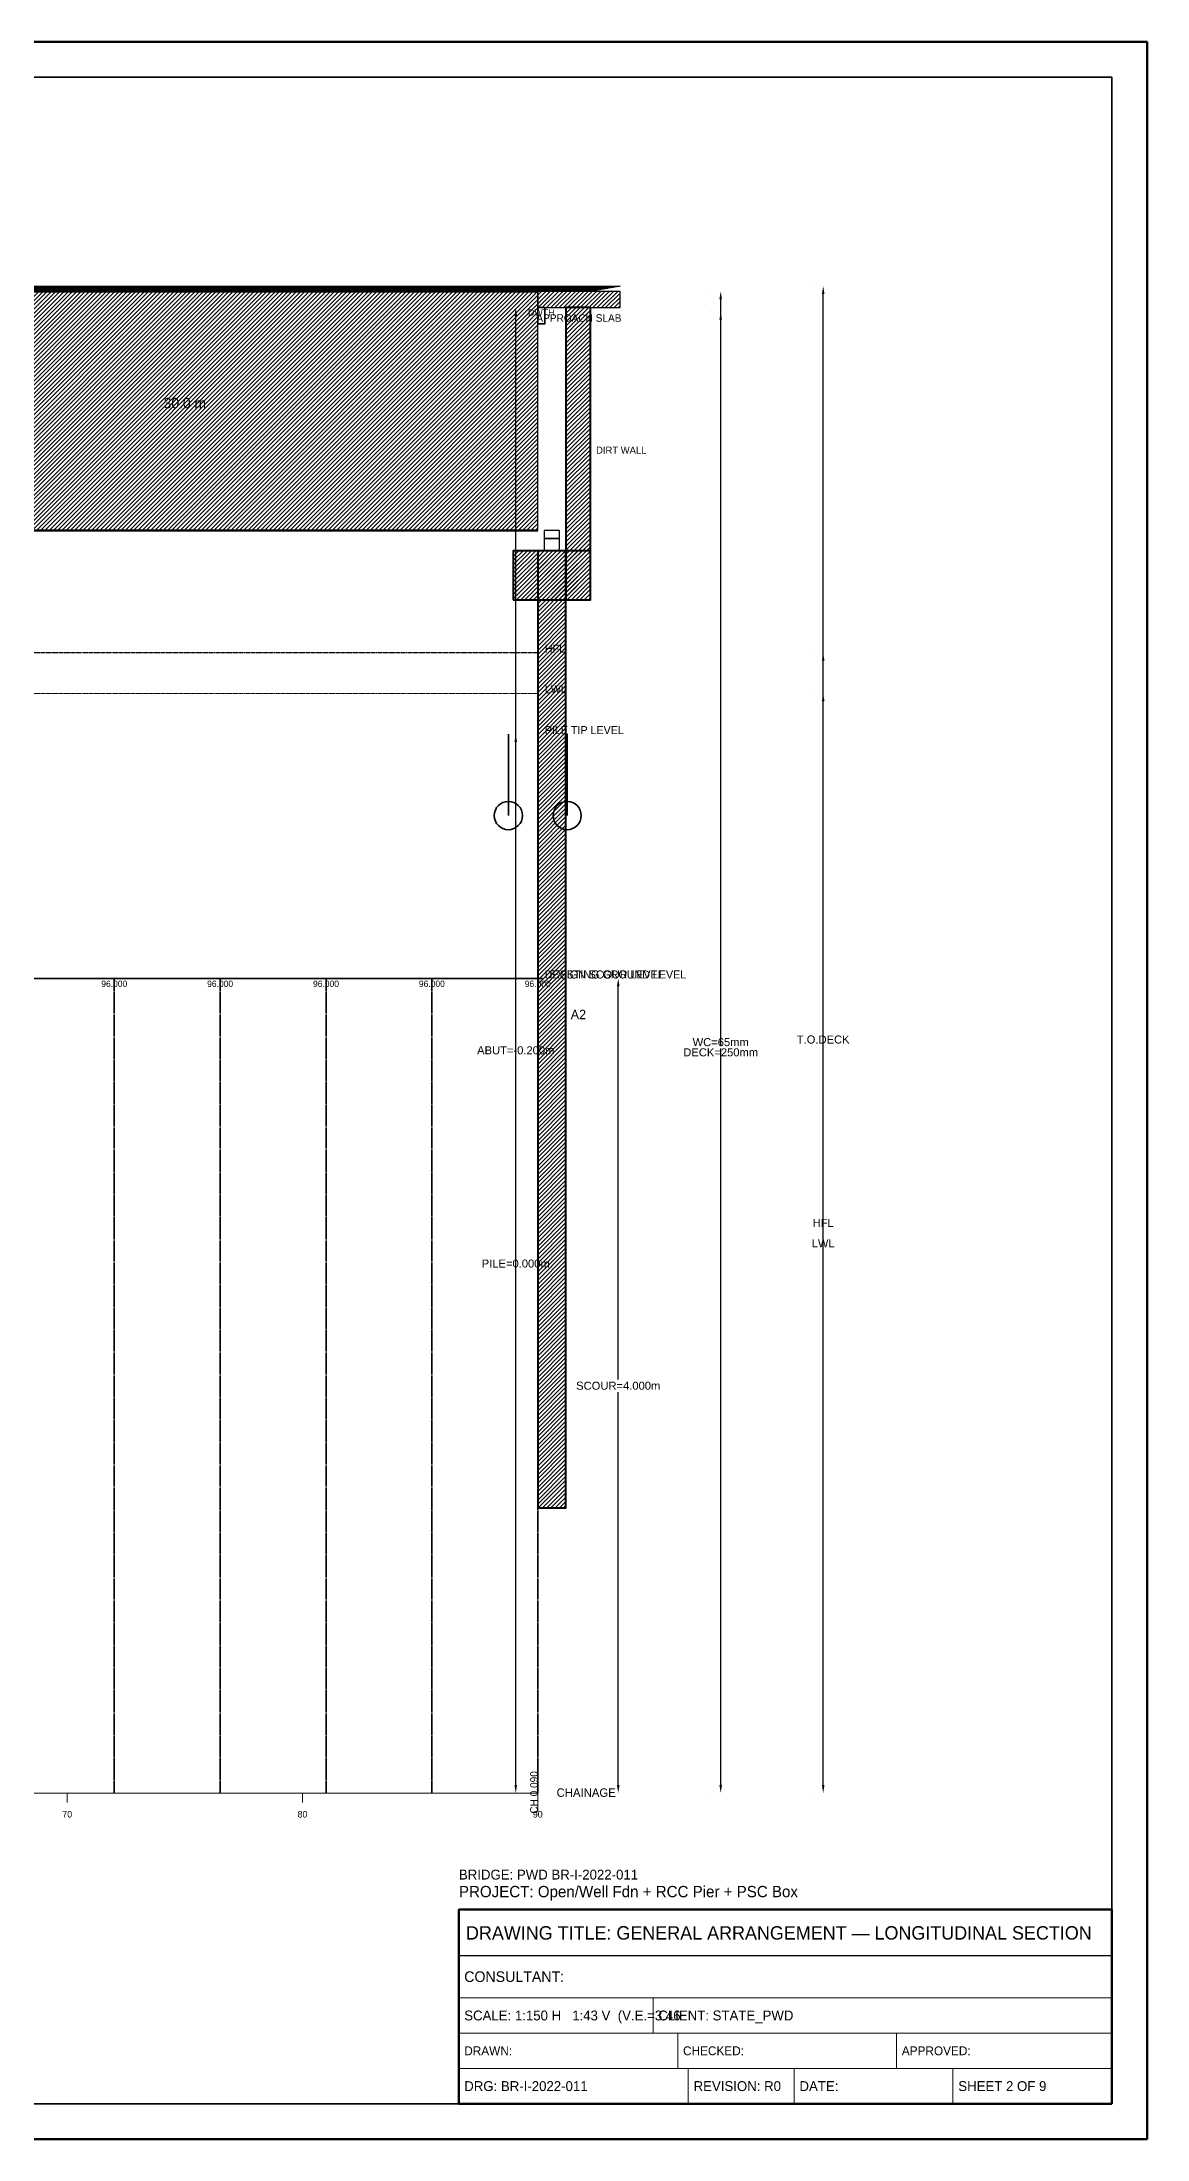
# Model space of a CAD drawing. Header units: metres. Extents: x 0 to 841, y 0 to 594.
# Drawn here: x 528 to 841, y 0 to 594 of the extents above; entities that cross this region are included whole.
import ezdxf
from ezdxf.enums import TextEntityAlignment as Align

# ---------------------------------------------------------------- set-up
doc = ezdxf.new("R2010")
doc.units = ezdxf.units.M
doc.linetypes.add('DASHED', pattern=[0.5, 0.375, -0.125])
doc.linetypes.add('DASHED2', pattern=[0.25, 0.1875, -0.0625])
for name, color, linetype, lineweight in [('ABUT-PROF', 4, 'Continuous', 50), ('BORDER-INNER', 7, 'Continuous', 35), ('BORDER-OUTER', 7, 'Continuous', 70), ('CIVIL-CHAINAGE', 7, 'Continuous', 18), ('CIVIL-GROUND', 3, 'Continuous', 35), ('CIVIL-HFL', 5, 'DASHED', 25), ('CIVIL-LWL', 4, 'DASHED', 18), ('CIVIL-ROAD', 7, 'Continuous', 25), ('CIVIL-SCOUR', 1, 'DASHED2', 18), ('DIM-CHAINAGE', 3, 'Continuous', 18), ('DIM-LINEAR', 3, 'Continuous', 18), ('FOUND-PILE', 4, 'Continuous', 35), ('STRUC-HATCHING', 8, 'Continuous', 18), ('SUB-ABUT', 3, 'Continuous', 35), ('SUB-BEARING', 5, 'Continuous', 25), ('SUB-DIRT-WALL', 3, 'Continuous', 35), ('SUPER-DECK', 2, 'Continuous', 50), ('SUPER-WEARING', 8, 'Continuous', 25), ('TEXT-GENERAL', 7, 'Continuous', 18), ('TEXT-LEVEL', 5, 'Continuous', 18), ('TEXT-SPEC', 7, 'Continuous', 13), ('TEXT-TITLE', 7, 'Continuous', 25), ('TITLEBLK-BOX', 7, 'Continuous', 50), ('TITLEBLK-TEXT', 7, 'Continuous', 18)]:
    doc.layers.add(name, color=color, linetype=linetype, lineweight=lineweight)
doc.styles.add('BRIDGE_STD', font='Arial.ttf')
doc.dimstyles.new('pmb100', dxfattribs={"dimtxt": 2.5, "dimasz": 0.9375, "dimexe": 2.5, "dimexo": 2.5, "dimtad": 0, "dimtih": 1, "dimdec": 0, "dimtxsty": 'BRIDGE_STD', "dimcen": 2.5, "dimazin": 3, "dimtfac": 1, "dimtmove": 0, "dimatfit": 3})

msp = doc.modelspace()

# ---------------------------------------------------------------- hatches: boundary and pattern name
at = {"layer": 'STRUC-HATCHING'}
h = msp.add_hatch(dxfattribs=at)
h.set_pattern_fill('ANSI31', scale=0.2666667)
h.paths.add_polyline_path([(68.33, 455.63), (668.33, 455.63), (668.33, 523.35), (68.33, 523.35)])
h = msp.add_hatch(dxfattribs=at)
h.set_pattern_fill('ANSI31', scale=0.2666667)
h.paths.add_polyline_path([(668.33, 518.74), (691.67, 518.74), (691.67, 523.35), (668.33, 523.35)])
h = msp.add_hatch(dxfattribs=at)
h.set_pattern_fill('ANSI31', scale=0.2666667)
h.paths.add_polyline_path([(676.33, 436.02), (683.26, 436.02), (683.26, 518.74), (676.33, 518.74)])
h = msp.add_hatch(dxfattribs=at)
h.set_pattern_fill('ANSI31', scale=0.2666667)
h.paths.add_polyline_path([(661.41, 436.02), (683.26, 436.02), (683.26, 449.87), (661.41, 449.87)])
h = msp.add_hatch(dxfattribs=at)
h.set_pattern_fill('ANSI31', scale=0.2666667)
h.paths.add_polyline_path([(668.33, 178.76), (676.33, 178.76), (676.33, 449.87), (668.33, 449.87)])
at = {"layer": 'SUPER-WEARING'}
h = msp.add_hatch(dxfattribs=at)
h.set_pattern_fill('SOLID')
h.paths.add_polyline_path([(45, 524.85), (691.67, 524.85), (683, 523.35), (53.67, 523.35)])

# ---------------------------------------------------------------- linework, layer by layer
at = {"layer": 'ABUT-PROF', "lineweight": 35}
msp.add_lwpolyline([(668.33, 514.12), (670.33, 514.12), (670.33, 518.74), (668.33, 518.74), (668.33, 514.12)], dxfattribs=at)
at = {"layer": 'BORDER-INNER'}
msp.add_lwpolyline([(10, 10), (831, 10), (831, 584), (10, 584), (10, 10)], dxfattribs=at)
at = {"layer": 'BORDER-OUTER'}
msp.add_lwpolyline([(0, 0), (841, 0), (841, 594), (0, 594), (0, 0)], dxfattribs=at)
at = {"layer": 'CIVIL-CHAINAGE'}
for p, q in [((45, 98), (668.33, 98)), ((535, 98), (535, 95.33)), ((601.67, 98), (601.67, 95.33)), ((668.33, 98), (668.33, 95.33)), ((668.33, 96), (668.33, 92.8))]:
    msp.add_line(p, q, dxfattribs=at)
at = {"layer": 'CIVIL-GROUND', "color": 3}
for p, q in [((547, 328.73), (549.67, 328.73)), ((577, 328.73), (579.67, 328.73)), ((607, 328.73), (609.67, 328.73)), ((637, 328.73), (639.67, 328.73)), ((667, 328.73), (669.67, 328.73))]:
    msp.add_line(p, q, dxfattribs=at)
at = {"layer": 'CIVIL-GROUND', "color": 8, "linetype": 'DASHED2'}
for p, q in [((548.33, 328.73), (548.33, 98)), ((578.33, 328.73), (578.33, 98)), ((608.33, 328.73), (608.33, 98)), ((638.33, 328.73), (638.33, 98)), ((668.33, 328.73), (668.33, 98))]:
    msp.add_line(p, q, dxfattribs=at)
at = {"layer": 'CIVIL-GROUND', "color": 3}
msp.add_lwpolyline([(68.33, 328.73), (98.33, 328.73), (128.33, 328.73), (158.33, 328.73), (188.33, 328.73), (218.33, 328.73), (248.33, 328.73), (278.33, 328.73), (308.33, 328.73), (338.33, 328.73), (368.33, 328.73), (398.33, 328.73), (428.33, 328.73), (458.33, 328.73), (488.33, 328.73), (518.33, 328.73), (548.33, 328.73), (578.33, 328.73), (608.33, 328.73), (638.33, 328.73), (668.33, 328.73)], dxfattribs=at)
at = {"layer": 'CIVIL-HFL', "color": 5}
msp.add_line((45, 421.02), (668.33, 421.02), dxfattribs=at)
at = {"layer": 'CIVIL-LWL', "color": 4}
msp.add_line((45, 409.49), (668.33, 409.49), dxfattribs=at)
at = {"layer": 'CIVIL-ROAD', "lineweight": 25}
msp.add_lwpolyline([(668.33, 518.74), (691.67, 518.74), (691.67, 523.35), (668.33, 523.35), (668.33, 518.74)], dxfattribs=at)
at = {"layer": 'CIVIL-SCOUR', "color": 1}
msp.add_line((45, 328.73), (668.33, 328.73), dxfattribs=at)
at = {"layer": 'FOUND-PILE', "lineweight": 35}
for p, q in [((660, 374.88), (660, 397.95)), ((676.67, 374.88), (676.67, 397.95))]:
    msp.add_line(p, q, dxfattribs=at)
at = {"layer": 'FOUND-PILE'}
for centre in [(660, 374.88), (676.67, 374.88)]:
    msp.add_circle(centre, 4, dxfattribs=at)
at = {"layer": 'SUB-ABUT', "lineweight": 30}
msp.add_lwpolyline([(670.13, 449.87), (674.53, 449.87), (674.53, 453.33), (670.13, 453.33), (670.13, 449.87)], dxfattribs=at)
at = {"layer": 'SUB-ABUT', "lineweight": 40}
for points in [[(661.41, 436.02), (683.26, 436.02), (683.26, 449.87), (661.41, 449.87), (661.41, 436.02)], [(668.33, 178.76), (676.33, 178.76), (676.33, 449.87), (668.33, 449.87), (668.33, 178.76)]]:
    msp.add_lwpolyline(points, dxfattribs=at)
at = {"layer": 'SUB-BEARING', "lineweight": 30}
msp.add_lwpolyline([(670.13, 453.33), (674.53, 453.33), (674.53, 455.63), (670.13, 455.63), (670.13, 453.33)], dxfattribs=at)
at = {"layer": 'SUB-DIRT-WALL', "lineweight": 40}
msp.add_lwpolyline([(676.33, 436.02), (683.26, 436.02), (683.26, 518.74), (676.33, 518.74), (676.33, 436.02)], dxfattribs=at)
at = {"layer": 'SUPER-DECK'}
for p, q in [((68.33, 523.35), (668.33, 523.35)), ((68.33, 455.63), (668.33, 455.63))]:
    msp.add_line(p, q, dxfattribs=at)
at = {"layer": 'SUPER-DECK', "lineweight": 25}
msp.add_line((668.33, 455.63), (668.33, 523.35), dxfattribs=at)
at = {"layer": 'SUPER-WEARING', "lineweight": 25}
msp.add_lwpolyline([(45, 524.85), (691.67, 524.85), (683, 523.35), (53.67, 523.35), (45, 524.85)], dxfattribs=at)
at = {"layer": 'TITLEBLK-BOX', "lineweight": 50}
msp.add_lwpolyline([(646, 10), (831, 10), (831, 65), (646, 65), (646, 10)], dxfattribs=at)
at = {"layer": 'TITLEBLK-BOX', "lineweight": 30}
msp.add_lwpolyline([(646, 52), (831, 52), (831, 65), (646, 65), (646, 52)], dxfattribs=at)
at = {"layer": 'TITLEBLK-BOX', "lineweight": 18}
for points in [[(646, 40), (831, 40), (831, 52), (646, 52), (646, 40)], [(646, 30), (701, 30), (701, 40), (646, 40), (646, 30)], [(701, 30), (831, 30), (831, 40), (701, 40), (701, 30)], [(646, 20), (708, 20), (708, 30), (646, 30), (646, 20)], [(708, 20), (770, 20), (770, 30), (708, 30), (708, 20)], [(770, 20), (831, 20), (831, 30), (770, 30), (770, 20)], [(646, 10), (711, 10), (711, 20), (646, 20), (646, 10)], [(711, 10), (741, 10), (741, 20), (711, 20), (711, 10)], [(741, 10), (786, 10), (786, 20), (741, 20), (741, 10)], [(786, 10), (831, 10), (831, 20), (786, 20), (786, 10)]]:
    msp.add_lwpolyline(points, dxfattribs=at)

# ---------------------------------------------------------------- texts
at = {"layer": 'CIVIL-GROUND', "color": 3}
msp.add_text('EXISTING GROUND LEVEL', height=2.2667, dxfattribs=at).set_placement((671.67, 328.73))
at = {"layer": 'CIVIL-HFL', "color": 5}
msp.add_text('HFL', height=2.267, dxfattribs=at).set_placement((670.33, 421.02))
at = {"layer": 'CIVIL-LWL', "color": 4}
msp.add_text('LWL', height=2.267, dxfattribs=at).set_placement((670.33, 409.49))
at = {"layer": 'CIVIL-SCOUR', "color": 1}
msp.add_text('DESIGN SCOUR LEVEL', height=2.2667, dxfattribs=at).set_placement((670.33, 328.73))
at = {"layer": 'DIM-CHAINAGE'}
msp.add_text('CH 0.090', height=2.133, rotation=90, dxfattribs=at).set_placement((668.33, 92.16))
at = {"layer": 'TEXT-GENERAL'}
msp.add_text('30.0 m', height=2.933, dxfattribs=at).set_placement((568.33, 490.24), align=Align.CENTER)
for s, height, p in [('PILE TIP LEVEL', 2.2667, (670.33, 397.95)), ('A2', 2.667, (677.67, 317.2))]:
    msp.add_text(s, height=height, dxfattribs=at).set_placement(p)
at = {"layer": 'TEXT-LEVEL', "color": 8}
for p in [(548.33, 326.33), (578.33, 326.33), (608.33, 326.33), (638.33, 326.33), (668.33, 326.33)]:
    msp.add_text('96.000', height=1.8, dxfattribs=at).set_placement(p, align=Align.CENTER)
at = {"layer": 'TEXT-LEVEL'}
msp.add_text('CHAINAGE', height=2.4, dxfattribs=at).set_placement((673.67, 96.93))
for s, p in [('70', (535, 91.07)), ('80', (601.67, 91.07)), ('90', (668.33, 91.07))]:
    msp.add_text(s, height=1.867, dxfattribs=at).set_placement(p, align=Align.CENTER)
at = {"layer": 'TEXT-SPEC', "color": 4}
msp.add_text('DWTH', height=1.867, dxfattribs=at).set_placement((669.33, 516.43), align=Align.CENTER)
at = {"layer": 'TEXT-SPEC'}
msp.add_text('APPROACH SLAB', height=2.1333, dxfattribs=at).set_placement((680, 514.74), align=Align.CENTER)
msp.add_text('DIRT WALL', height=2, dxfattribs=at).set_placement((684.86, 477.38))
at = {"layer": 'TEXT-TITLE'}
for s, height, p in [('PROJECT: Open/Well Fdn + RCC Pier + PSC Box', 3.2, (646, 68.5)), ('DRAWING TITLE: GENERAL ARRANGEMENT — LONGITUDINAL SECTION', 3.8, (648, 56.5))]:
    msp.add_text(s, height=height, dxfattribs=at).set_placement(p)
at = {"layer": 'TITLEBLK-TEXT'}
for s, height, p in [('BRIDGE: PWD BR-I-2022-011', 2.8, (646, 73.5)), ('CONSULTANT: ', 3, (647.5, 44.5)), ('SCALE: 1:150 H   1:43 V  (V.E.=3.46', 2.8, (647.5, 33.6)), ('CLIENT: STATE_PWD', 2.8, (702.5, 33.6)), ('DRAWN: ', 2.5, (647.5, 23.75)), ('CHECKED: ', 2.5, (709.5, 23.75)), ('APPROVED: ', 2.5, (771.5, 23.75)), ('DRG: BR-I-2022-011', 2.8, (647.5, 13.6)), ('REVISION: R0', 2.8, (712.5, 13.6)), ('DATE: ', 2.8, (742.5, 13.6)), ('SHEET 2 OF 9', 2.8, (787.5, 13.6))]:
    msp.add_text(s, height=height, dxfattribs=at).set_placement(p)

# ---------------------------------------------------------------- dimensions: what is measured, and where the dimension line sits
at = {"layer": 'DIM-LINEAR'}
for base, p1, p2, text in [((720.18, 98), (720.18, 98), (720.18, 523.35), 'WC=65mm'), ((749.22, 98), (749.22, 98), (749.22, 524.85), 'T.O.DECK'), ((662.1, 98), (662.1, 98), (662.1, 518.74), 'ABUT=-0.200m'), ((720.18, 98), (720.18, 98), (720.18, 517.59), 'DECK=250mm'), ((749.22, 98), (749.22, 98), (749.22, 421.02), 'HFL'), ((749.22, 98), (749.22, 98), (749.22, 409.49), 'LWL'), ((662.1, 98), (662.1, 98), (662.1, 397.95), 'PILE=0.000m'), ((691.14, 98), (691.14, 98), (691.14, 328.73), 'SCOUR=4.000m')]:
    msp.add_linear_dim(base=base, p1=p1, p2=p2, angle=90, text=text, dimstyle='pmb100', override={"dimtxt": 2.266667, "dimasz": 2.266667, "dimgap": 0.906667, "dimclrt": 3}, dxfattribs=at).render()

doc.saveas('drawing.dxf')
